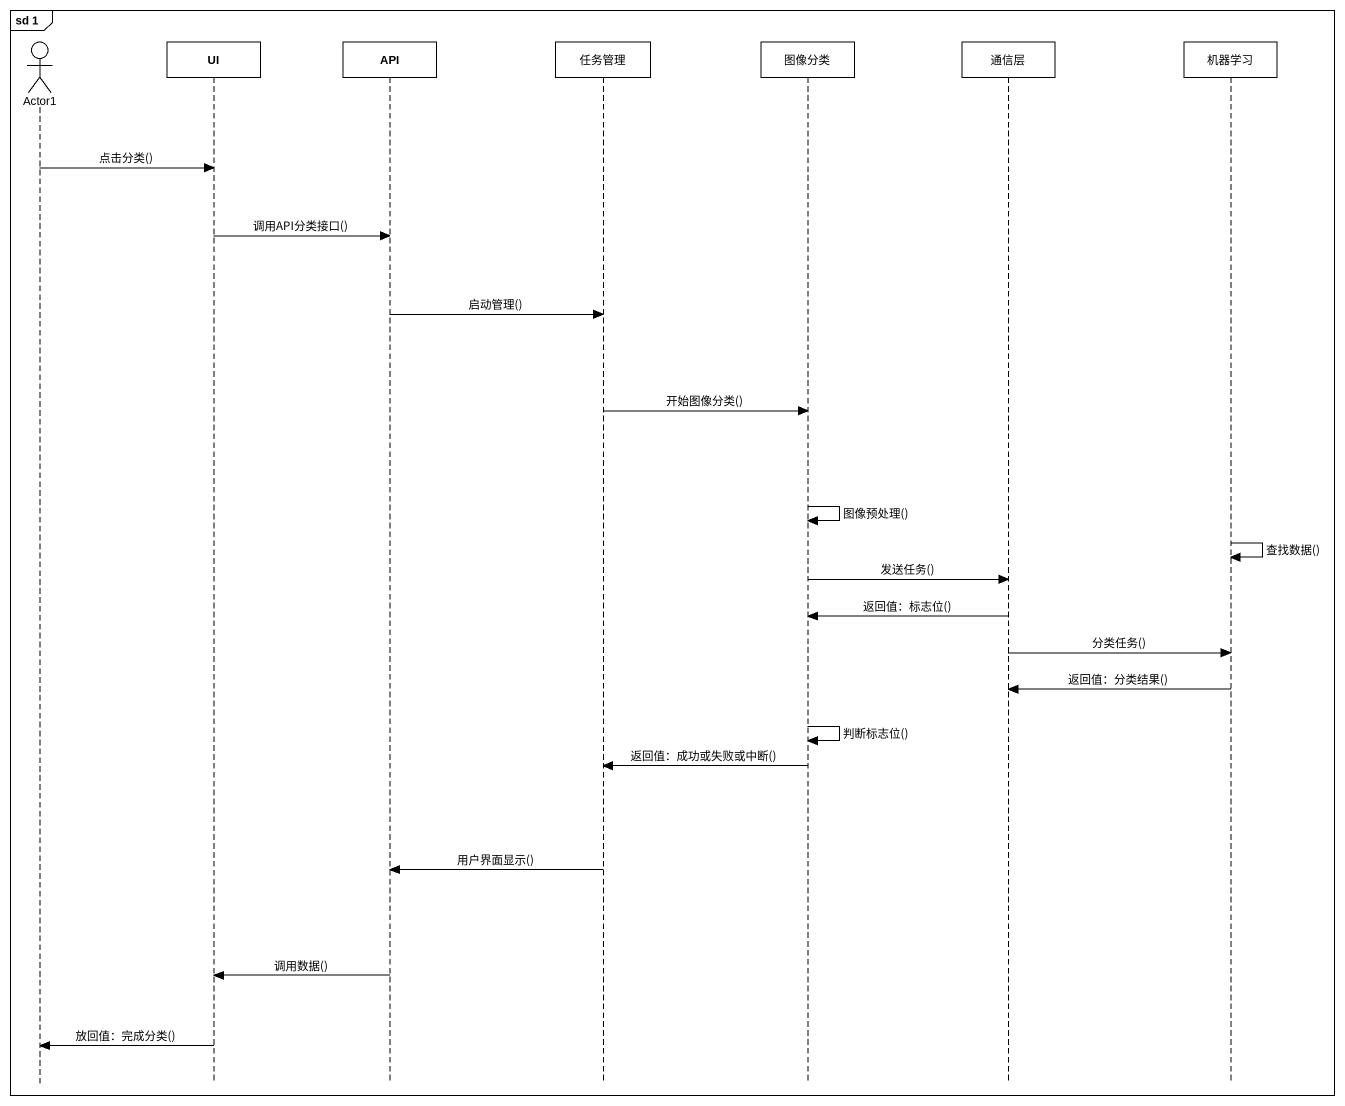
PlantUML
@startuml
mainframe sd 1
hide footbox
actor Actor1
participant UI
participant API
participant 任务管理
participant 图像分类
participant 通信层
participant 机器学习

Actor1 -> UI : 点击分类()
UI -> API : 调用API分类接口()
API -> 任务管理 : 启动管理()
任务管理 -> 图像分类 : 开始图像分类()
图像分类 -> 图像分类 : 图像预处理()
机器学习 -> 机器学习 : 查找数据()
图像分类 -> 通信层 : 发送任务()
通信层 -> 图像分类 : 返回值：标志位()
通信层 -> 机器学习 : 分类任务()
机器学习 -> 通信层 : 返回值：分类结果()
图像分类 -> 图像分类 : 判断标志位()
图像分类 -> 任务管理 : 返回值：成功或失败或中断()
任务管理 -> API : 用户界面显示()
API -> UI : 调用数据()
UI -> Actor1 : 放回值：完成分类()
@enduml
